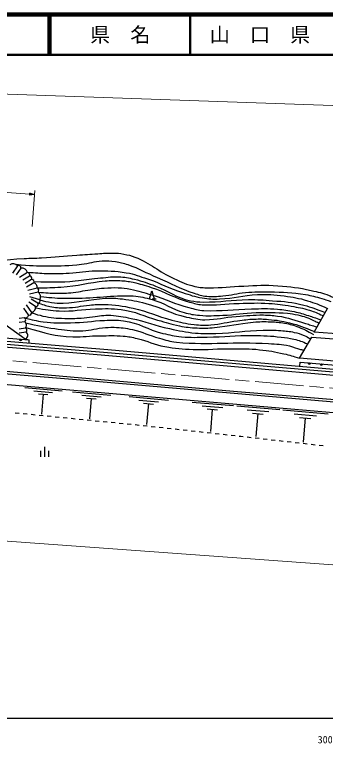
# Model space of a CAD drawing. Units: millimetres, scale not verified. Extents: x 40000 to 680000, y 20000 to 380000.
# Drawn here: x 289352 to 366658, y 198715 to 380000 of the extents above; entities that cross this region are included whole.
import ezdxf
from ezdxf.enums import TextEntityAlignment as Align

# ---------------------------------------------------------------- set-up
doc = ezdxf.new("R2010")
doc.units = ezdxf.units.MM
doc.header["$LTSCALE"] = 1000
doc.linetypes.add('CHAIN', pattern=[18.5, 12, -1.5, 3.5, -1.5])
for name, color, linetype, lineweight in [('M-BGD', 7, 'Continuous', 25), ('M-BMK', 2, 'CHAIN', 13), ('M-BMK-OTRS', 5, 'Continuous', 25), ('M-STR-HTXT', 7, 'Continuous', 13), ('M-STR-STRD', 7, 'Continuous', 25), ('M-TTL', 2, 'Continuous', 140), ('M-TTL-BAND', 7, 'Continuous', 25), ('M-TTL-LINE', 7, 'Continuous', 50)]:
    doc.layers.add(name, color=color, linetype=linetype, lineweight=lineweight)
doc.layers.add('M-TTL-TXT', color=7, linetype='Continuous')
doc.styles.add('ＭＳ ゴシック', font='')
doc.styles.get('ＭＳ ゴシック').set_extended_font_data('MS Gothic')

msp = doc.modelspace()

# ---------------------------------------------------------------- linework, layer by layer
at = {"layer": 'M-BGD'}
for p, q in [((290110, 317522), (288831, 315695)), ((290929, 316949), (289778, 315304)), ((292539, 315822), (290587, 314618)), ((293064, 314971), (291389, 313938)), ((293589, 314120), (291968, 313120)), ((294114, 313269), (292352, 312182)), ((294937, 311935), (292684, 311372)), ((295179, 310965), (293067, 310437)), ((322895, 309275), (323495, 311275)), ((323495, 311275), (324095, 309275)), ((294577, 307374), (292856, 308477)), ((295656, 309058), (293133, 309810)), ((295117, 308216), (293503, 309250)), ((323595, 309275), (324595, 309275)), ((292827, 305333), (291629, 307010)), ((293641, 305914), (292292, 307802)), ((363883, 300970), (367221, 307078)), ((291767, 304576), (290462, 304436)), ((291874, 303581), (290475, 303431)), ((292041, 302020), (290497, 301740)), ((292219, 301036), (290509, 300726)), ((360241, 294527), (363261, 299763)), ((291913, 287223), (301173, 286418)), ((294174, 286404), (298804, 286002)), ((295278, 285687), (297593, 285485)), ((296435, 285586), (296006, 280647)), ((303787, 286191), (313271, 285367)), ((306103, 285353), (310845, 284940)), ((317882, 284966), (327651, 284117)), ((307233, 284617), (309605, 284411)), ((308419, 284514), (307979, 279456)), ((320268, 284102), (325152, 283678)), ((321432, 283345), (323874, 283133)), ((322653, 283239), (322200, 278029)), ((333478, 283618), (343810, 282729)), ((336002, 282707), (341168, 282262)), ((337234, 281907), (339817, 281685)), ((338526, 281796), (338051, 276285)), ((344592, 282662), (355353, 281735)), ((347221, 281713), (352601, 281250)), ((356100, 281671), (367358, 280702)), ((290519, 280791), (289523, 280890)), ((292509, 280593), (291514, 280692)), ((294499, 280395), (293504, 280494)), ((296489, 280197), (295494, 280296)), ((298479, 279999), (297484, 280098)), ((300469, 279801), (299474, 279900)), ((302460, 279603), (301464, 279702)), ((304450, 279405), (303455, 279504)), ((306440, 279207), (305445, 279306)), ((348504, 280880), (351194, 280648)), ((349849, 280764), (349355, 275025)), ((358850, 280678), (364479, 280194)), ((360192, 279807), (363007, 279564)), ((361600, 279686), (361083, 273681)), ((308430, 279009), (307435, 279108)), ((310420, 278811), (309425, 278910)), ((312410, 278613), (311415, 278712)), ((314401, 278415), (313405, 278514)), ((316391, 278217), (315396, 278316)), ((318381, 278019), (317386, 278118)), ((320371, 277821), (319376, 277920)), ((322360, 277609), (321366, 277718)), ((324348, 277390), (323354, 277500)), ((326336, 277172), (325342, 277281)), ((328324, 276953), (327330, 277062)), ((330312, 276734), (329318, 276844)), ((332300, 276516), (331306, 276625)), ((334288, 276297), (333294, 276406)), ((336276, 276078), (335282, 276188)), ((338264, 275860), (337270, 275969)), ((340252, 275641), (339258, 275750)), ((342240, 275422), (341246, 275532)), ((344228, 275204), (343234, 275313)), ((345597, 275053), (345222, 275094)), ((346216, 274982), (345597, 275053)), ((348203, 274755), (347209, 274868)), ((350190, 274527), (349196, 274641)), ((352177, 274299), (351183, 274413)), ((354164, 274072), (353170, 274185)), ((356151, 273844), (355157, 273958)), ((296813, 272495), (296813, 269995)), ((358138, 273616), (357144, 273730)), ((360125, 273388), (359131, 273502)), ((362112, 273161), (361118, 273275)), ((364099, 272933), (363105, 273047)), ((366086, 272705), (365092, 272819)), ((295813, 271495), (295813, 269995)), ((297813, 271495), (297813, 269995))]:
    msp.add_line(p, q, dxfattribs=at)
for points in [[(247070, 302907), (247053, 303498), (254456, 309161), (282156, 307138), (283256, 305558), (291957, 299308)], [(247070, 302907), (248509, 302823), (282848, 299964), (292880, 299077)], [(244456, 301605), (266155, 299776), (312462, 295923), (372441, 290774), (523631, 278274), (548595, 276161), (558813, 275495), (568561, 275158), (575789, 274980)], [(244501, 302206), (266218, 300513), (312524, 296660), (372503, 291511), (466266, 283494), (523564, 278771), (548058, 276747), (555720, 276170), (568495, 275610), (575801, 275517)], [(487187, 291000), (435518, 295013), (406683, 297783), (381754, 299718), (363883, 300970)], [(291957, 299308), (292880, 299077), (292905, 298292)], [(363261, 299763), (389815, 297801), (426250, 294747), (455014, 292438), (489069, 289597), (497450, 282868)], [(497450, 282868), (468402, 285531), (434098, 288443), (408529, 290787), (374758, 293308), (360241, 294527)], [(360326, 292556), (360394, 293539), (388865, 291169), (413865, 289020), (461450, 285043), (497317, 281989), (497344, 280932)], [(255435, 290730), (285582, 288175), (324396, 284801), (375355, 280415), (402344, 278178)]]:
    msp.add_lwpolyline(points, dxfattribs=at)
for centre, radius, start, end in [((289009, 316594), 1440, 40.15274, 125.43948), ((290367, 317017), 567, 353.08047, 116.93549), ((291120, 315509), 1453, 12.46601, 97.54995), ((292574, 315257), 567, 329.74796, 93.60298), ((293099, 314406), 567, 329.74796, 93.60298), ((293624, 313555), 567, 329.74796, 93.60298), ((293896, 312214), 1078, 345.01304, 78.3379), ((294799, 311386), 567, 312.10873, 75.96376), ((294378, 309752), 1454, 331.50537, 56.56711), ((294622, 307939), 567, 265.41157, 29.2666), ((295162, 308781), 567, 265.41157, 29.2666), ((293369, 307119), 1235, 282.72073, 11.95744), ((291995, 305376), 833, 254.07527, 357.00009), ((291555, 304050), 567, 304.18799, 68.04302), ((293079, 305840), 567, 243.61016, 7.46519), ((291255, 302748), 1038, 314.64064, 53.3918), ((291737, 300225), 944, 283.4586, 59.25135), ((291868, 301480), 567, 308.36005, 72.21507), ((290857, 299310), 354, 183.74016, 346.14534), ((290857, 299310), 283, 185.9642, 343.9213), ((290857, 299310), 212, 189.71053, 340.17498), ((290857, 299310), 142, 197.42226, 332.46325), ((290857, 299310), 100, 207.73992, 322.14558), ((362675, 293404), 354, 184.0382, 346.44338), ((362675, 293404), 283, 186.26224, 344.21934), ((362675, 293404), 212, 190.00857, 340.47302), ((362675, 293404), 142, 197.7203, 332.76129), ((362675, 293404), 100, 208.03796, 322.44363), ((365665, 293155), 354, 184.0382, 346.44338), ((365665, 293155), 283, 186.26224, 344.21934), ((365665, 293155), 212, 190.00857, 340.47302), ((365665, 293155), 142, 197.7203, 332.76129), ((365665, 293155), 100, 208.03796, 322.44363)]:
    msp.add_arc(centre, radius, start, end, dxfattribs=at)
for points, knots in [([(267446, 325346), (267554, 324761), (267619, 324562), (267785, 324076), (268114, 323109), (268312, 322491), (269055, 321790), (269695, 321185), (270130, 320915), (270917, 320520), (272263, 319844), (273111, 319667), (274558, 319250), (276167, 318786), (277117, 318620), (278791, 318573), (283858, 318429), (286684, 319066), (291745, 319335), (293431, 319424), (294379, 319394), (296063, 319504), (299506, 319728), (301428, 319935), (304869, 320181), (306885, 320326), (308015, 320413), (310033, 320520), (311488, 320597), (312303, 320732), (313759, 320689), (314854, 320657), (315478, 320651), (316553, 320435), (317630, 320219), (318236, 320069), (319262, 319673), (323308, 318114), (325042, 316114), (328999, 314339), (330966, 313457), (332061, 312872), (334163, 312392), (335492, 312089), (336272, 312073), (337635, 312053), (341045, 312005), (342947, 312363), (346355, 312477), (349661, 312587), (351525, 312821), (354822, 312561), (358086, 312304), (359930, 312114), (363119, 311376), (364894, 310965), (365932, 310822), (367607, 310106), (367974, 309949), (368114, 309900), (368538, 309683)], [0, 0, 0, 0, 1, 1, 1, 2, 2, 2, 3, 3, 3, 4, 4, 4, 5, 5, 5, 6, 6, 6, 7, 7, 7, 8, 8, 8, 9, 9, 9, 10, 10, 10, 11, 11, 11, 12, 12, 12, 13, 13, 13, 14, 14, 14, 15, 15, 15, 16, 16, 16, 17, 17, 17, 18, 18, 18, 19, 19, 19, 20, 20, 20, 20]), ([(289652, 317883), (293471, 317564), (294587, 317473), (297757, 317472), (300969, 317471), (302773, 317574), (305969, 317895), (308003, 318100), (309091, 318660), (311134, 318742), (312424, 318794), (313157, 318753), (314436, 318573), (315651, 318401), (316324, 318211), (317484, 317811), (320452, 316786), (321967, 315837), (324850, 314593), (328415, 313056), (330297, 311882), (333994, 310699), (335193, 310315), (335873, 310052), (337127, 309937), (338675, 309794), (339556, 309898), (341106, 310021), (343339, 310199), (344545, 310700), (346779, 310868), (349121, 311044), (350441, 311073), (352790, 311037), (356272, 310985), (358242, 310915), (361680, 310360), (363288, 310100), (364178, 309863), (365732, 309375), (366621, 309096), (366930, 308996), (367986, 308594)], [0, 0, 0, 0, 1, 1, 1, 2, 2, 2, 3, 3, 3, 4, 4, 4, 5, 5, 5, 6, 6, 6, 7, 7, 7, 8, 8, 8, 9, 9, 9, 10, 10, 10, 11, 11, 11, 12, 12, 12, 13, 13, 13, 14, 14, 14, 14]), ([(292499, 315966), (294827, 315731), (295493, 315672), (297418, 315609), (299567, 315539), (300774, 315588), (302921, 315694), (305541, 315823), (306987, 316252), (309610, 316287), (312560, 316325), (314231, 316234), (317145, 315779), (319255, 315449), (320365, 314917), (322395, 314255), (325869, 313122), (327641, 312000), (331115, 310868), (333007, 310251), (334062, 309832), (336026, 309513), (337694, 309243), (338656, 309188), (340344, 309259), (344037, 309416), (346050, 310193), (349742, 310360), (352355, 310478), (353839, 310379), (356431, 310021), (358705, 309707), (359990, 309500), (362188, 308836), (364171, 308237), (364893, 307929), (367135, 306921)], [0, 0, 0, 0, 1, 1, 1, 2, 2, 2, 3, 3, 3, 4, 4, 4, 5, 5, 5, 6, 6, 6, 7, 7, 7, 8, 8, 8, 9, 9, 9, 10, 10, 10, 11, 11, 11, 12, 12, 12, 12]), ([(294189, 313601), (299027, 313505), (300455, 313390), (304445, 313747), (306635, 313942), (307843, 314234), (310033, 314424), (312047, 314599), (313178, 314832), (315198, 314763), (316769, 314709), (317649, 314536), (319177, 314170), (321272, 313668), (322403, 313215), (324427, 312477), (327866, 311223), (329471, 309542), (333063, 308836), (334303, 308592), (335016, 308491), (336280, 308497), (340684, 308519), (343137, 308998), (347541, 309090), (349857, 309138), (351157, 309018), (353467, 308836), (356531, 308595), (358291, 308540), (361257, 307735), (363376, 307160), (364184, 306877), (366560, 305868)], [0, 0, 0, 0, 1, 1, 1, 2, 2, 2, 3, 3, 3, 4, 4, 4, 5, 5, 5, 6, 6, 6, 7, 7, 7, 8, 8, 8, 9, 9, 9, 10, 10, 10, 11, 11, 11, 11]), ([(294963, 312063), (297756, 312040), (298578, 312086), (300889, 312223), (305222, 312478), (307573, 313365), (311896, 313747), (313313, 313872), (314117, 313920), (315537, 313831), (316834, 313750), (317568, 313684), (318839, 313408), (320619, 313022), (321593, 312700), (323326, 312138), (327129, 310905), (329026, 309513), (332893, 308497), (334104, 308179), (334776, 307882), (336026, 307820), (339596, 307642), (341597, 308083), (345170, 308159), (348080, 308220), (349717, 308358), (352621, 308159), (354781, 308010), (355993, 307866), (358124, 307481), (359924, 307156), (360957, 307033), (362696, 306465), (364050, 306023), (364546, 305820), (366083, 305111)], [0, 0, 0, 0, 1, 1, 1, 2, 2, 2, 3, 3, 3, 4, 4, 4, 5, 5, 5, 6, 6, 6, 7, 7, 7, 8, 8, 8, 9, 9, 9, 10, 10, 10, 11, 11, 11, 12, 12, 12, 12]), ([(295179, 310965), (297385, 310762), (298037, 310703), (299873, 310699), (301728, 310695), (302776, 310712), (304615, 310953), (305515, 311071), (306004, 311230), (306901, 311376), (308743, 311677), (309782, 311817), (311642, 311969), (312994, 312079), (313758, 312106), (315113, 312053), (316310, 312007), (316986, 311947), (318161, 311715), (320278, 311295), (321430, 310900), (323495, 310275), (327139, 309174), (329026, 308048), (332724, 307143), (334167, 306790), (334965, 306438), (336449, 306381), (341079, 306202), (343670, 306739), (348303, 306804), (350816, 306839), (352234, 306946), (354737, 306719), (356368, 306571), (357289, 306486), (358886, 306127), (360295, 305809), (361063, 305541), (362442, 305111), (363640, 304737), (364031, 304604), (365490, 304095)], [0, 0, 0, 0, 1, 1, 1, 2, 2, 2, 3, 3, 3, 4, 4, 4, 5, 5, 5, 6, 6, 6, 7, 7, 7, 8, 8, 8, 9, 9, 9, 10, 10, 10, 11, 11, 11, 12, 12, 12, 13, 13, 13, 14, 14, 14, 14]), ([(295828, 309865), (297151, 309710), (297518, 309683), (298603, 309598), (300747, 309431), (301956, 309414), (304107, 309429), (309866, 309469), (313083, 310213), (318839, 310021), (320725, 309959), (321751, 309554), (323580, 309090), (326830, 308266), (328292, 306709), (331539, 305873), (333002, 305496), (333842, 305317), (335349, 305195), (337590, 305014), (338859, 305112), (341106, 305195), (344355, 305316), (346153, 305796), (349403, 305873), (352446, 305944), (354160, 305958), (357193, 305703), (358227, 305616), (358801, 305495), (359817, 305280), (361393, 304947), (362246, 304592), (363712, 303925), (364270, 303672), (364472, 303586), (365123, 303239)], [0, 0, 0, 0, 1, 1, 1, 2, 2, 2, 3, 3, 3, 4, 4, 4, 5, 5, 5, 6, 6, 6, 7, 7, 7, 8, 8, 8, 9, 9, 9, 10, 10, 10, 11, 11, 11, 12, 12, 12, 12]), ([(295339, 308243), (296802, 307719), (297299, 307550), (298603, 307312), (300006, 307056), (300819, 307010), (302244, 307058), (304507, 307134), (305747, 307526), (308001, 307735), (309419, 307867), (310219, 307959), (311642, 307905), (314474, 307796), (316069, 307578), (318839, 306973), (322692, 306132), (324667, 304975), (328491, 304010), (330616, 303473), (331815, 303151), (333994, 302909), (335605, 302730), (336528, 302688), (338143, 302825), (340776, 303048), (342210, 303503), (344831, 303841), (346447, 304049), (347352, 304203), (348980, 304264), (350368, 304316), (351153, 304311), (352536, 304179), (354571, 303986), (355712, 303805), (357701, 303333), (360227, 302733), (361134, 302311), (363973, 301136)], [0, 0, 0, 0, 1, 1, 1, 2, 2, 2, 3, 3, 3, 4, 4, 4, 5, 5, 5, 6, 6, 6, 7, 7, 7, 8, 8, 8, 9, 9, 9, 10, 10, 10, 11, 11, 11, 12, 12, 12, 13, 13, 13, 13]), ([(295656, 309058), (296967, 308690), (297384, 308571), (298519, 308413), (299634, 308257), (300272, 308193), (301397, 308243), (305520, 308429), (307777, 309169), (311896, 309429), (313581, 309535), (314536, 309445), (316214, 309259), (318490, 309007), (319752, 308721), (321971, 308159), (326026, 307131), (328038, 305636), (332131, 304772), (333898, 304399), (334898, 304073), (336703, 304095), (339764, 304131), (341442, 304702), (344493, 304941), (347134, 305149), (348617, 305289), (351266, 305280), (352626, 305275), (353390, 305205), (354737, 305026), (357520, 304657), (358995, 303988), (361683, 303178), (362823, 302835), (363199, 302726), (364593, 302269)], [0, 0, 0, 0, 1, 1, 1, 2, 2, 2, 3, 3, 3, 4, 4, 4, 5, 5, 5, 6, 6, 6, 7, 7, 7, 8, 8, 8, 9, 9, 9, 10, 10, 10, 11, 11, 11, 12, 12, 12, 12]), ([(294600, 307022), (297284, 306532), (298162, 306437), (300466, 306296), (303971, 306082), (305931, 306717), (309441, 306804), (311954, 306866), (313380, 306944), (315875, 306635), (319531, 306182), (321384, 304994), (324935, 304010), (327045, 303425), (328206, 303002), (330353, 302571), (332051, 302230), (333026, 302131), (334756, 302063), (336442, 301996), (337394, 301993), (339074, 302147), (342865, 302496), (344933, 303171), (348726, 303502), (350407, 303649), (351359, 303669), (353044, 303587), (354405, 303520), (355176, 303497), (356515, 303248), (357935, 302983), (358720, 302744), (360071, 302232), (361537, 301677), (362059, 301369), (363670, 300455)], [0, 0, 0, 0, 1, 1, 1, 2, 2, 2, 3, 3, 3, 4, 4, 4, 5, 5, 5, 6, 6, 6, 7, 7, 7, 8, 8, 8, 9, 9, 9, 10, 10, 10, 11, 11, 11, 12, 12, 12, 12]), ([(291767, 304576), (293924, 304001), (294623, 303857), (296487, 303587), (299107, 303207), (300613, 303282), (303260, 303333), (306575, 303396), (308414, 303802), (311727, 303925), (313578, 303994), (314628, 304052), (316468, 303841), (320437, 303385), (322312, 301609), (326205, 300708), (328006, 300291), (329021, 300035), (330861, 299861), (333331, 299629), (334731, 299744), (337211, 299777), (341679, 299835), (344174, 300260), (348641, 300200), (351391, 300163), (352937, 300092), (355669, 299777), (356900, 299635), (357596, 299557), (358801, 299269), (360195, 298935), (360697, 298718), (362273, 298083)], [0, 0, 0, 0, 1, 1, 1, 2, 2, 2, 3, 3, 3, 4, 4, 4, 5, 5, 5, 6, 6, 6, 7, 7, 7, 8, 8, 8, 9, 9, 9, 10, 10, 10, 11, 11, 11, 11]), ([(293645, 305817), (294899, 305382), (295311, 305282), (296402, 305026), (298475, 304540), (299693, 304518), (301821, 304433), (303407, 304370), (304301, 304406), (305885, 304518), (307014, 304598), (307637, 304747), (308763, 304857), (310513, 305028), (311497, 305318), (313251, 305195), (315252, 305056), (316364, 304832), (318331, 304433), (322120, 303665), (324117, 302701), (327898, 301893), (330392, 301361), (331792, 301014), (334333, 300793), (336310, 300620), (337429, 300636), (339413, 300708), (344016, 300874), (346577, 301343), (351181, 301470), (352901, 301517), (353871, 301539), (355584, 301385), (356879, 301269), (357620, 301259), (358886, 300962), (359864, 300733), (360423, 300607), (361341, 300200), (361991, 299912), (362232, 299786), (362950, 299353)], [0, 0, 0, 0, 1, 1, 1, 2, 2, 2, 3, 3, 3, 4, 4, 4, 5, 5, 5, 6, 6, 6, 7, 7, 7, 8, 8, 8, 9, 9, 9, 10, 10, 10, 11, 11, 11, 12, 12, 12, 13, 13, 13, 14, 14, 14, 14]), ([(292084, 303333), (295502, 302543), (296494, 302292), (299365, 301893), (301768, 301560), (303121, 301319), (305546, 301301), (307782, 301284), (308994, 301839), (311219, 302063), (312339, 302175), (312971, 302266), (314097, 302232), (315897, 302178), (316911, 302028), (318669, 301639), (321345, 301048), (322707, 300218), (325358, 299523), (327003, 299091), (327896, 298644), (329591, 298507), (338525, 297785), (343588, 298688), (352536, 298168), (354563, 298050), (355733, 298077), (357701, 297575), (358806, 297293), (359378, 296958), (360495, 296729), (360857, 296654), (360985, 296623), (361426, 296559)], [0, 0, 0, 0, 1, 1, 1, 2, 2, 2, 3, 3, 3, 4, 4, 4, 5, 5, 5, 6, 6, 6, 7, 7, 7, 8, 8, 8, 9, 9, 9, 10, 10, 10, 11, 11, 11, 11]), ([(292111, 302162), (297360, 300726), (299182, 300010), (303853, 299861), (306466, 299778), (307927, 300105), (310541, 300115), (312823, 300125), (314109, 300216), (316383, 300031), (317754, 299919), (318512, 299738), (319855, 299438), (322581, 298828), (323957, 297866), (326713, 297406), (329433, 296952), (330984, 296819), (333740, 296729), (337575, 296603), (339725, 296930), (343561, 296898), (346176, 296876), (347653, 296947), (350250, 296644), (352648, 296364), (354000, 296196), (356346, 295628), (357882, 295256), (358425, 295110), (360241, 294527)], [0, 0, 0, 0, 1, 1, 1, 2, 2, 2, 3, 3, 3, 4, 4, 4, 5, 5, 5, 6, 6, 6, 7, 7, 7, 8, 8, 8, 9, 9, 9, 10, 10, 10, 10])]:
    msp.add_open_spline(points, degree=3, knots=knots, dxfattribs=at)
msp.add_open_spline([(293877, 314225), (293899, 314207), (293923, 314188), (293947, 314170)], degree=3, dxfattribs=at)
at = {"layer": 'M-BMK'}
msp.add_line((275488, 294994), (374445, 286551), dxfattribs=at)
at = {"layer": 'M-BMK-OTRS'}
for points in [[(508046, 278422), (504089, 278779), (478266, 281065), (459809, 282505), (376145, 289540), (375396, 289617), (310880, 295289), (256565, 299778)], [(575623, 267791), (573685, 267809), (565896, 267978), (555651, 268486), (545068, 269248), (524917, 271026), (524579, 270941), (521107, 271365), (508915, 272381), (500970, 272973), (453557, 277037), (445513, 277630), (405212, 281186), (343829, 286266), (277704, 292023)]]:
    msp.add_lwpolyline(points, dxfattribs=at)
at = {"layer": 'M-STR-HTXT'}
for p, q in [((214527, 362705), (574549, 350306)), ((247619, 338636), (293059, 335371)), ((293077, 335620), (293041, 335122)), ((293063, 335421), (294060, 335349)), ((293815, 335417), (293067, 335471)), ((293070, 335520), (293569, 335485)), ((293323, 335552), (293074, 335570)), ((294306, 335281), (293077, 335620)), ((293733, 327302), (294378, 336279)), ((294306, 335281), (293041, 335122)), ((293294, 335153), (293045, 335171)), ((293049, 335221), (293547, 335185)), ((293800, 335217), (293052, 335271)), ((293056, 335321), (294053, 335249)), ((294306, 335281), (293059, 335371)), ((262106, 250840), (386538, 241791))]:
    msp.add_line(p, q, dxfattribs=at)
at = {"layer": 'M-STR-STRD'}
msp.add_lwpolyline([(575611, 267263), (573685, 267265), (560477, 267688), (552095, 268196), (501549, 272430), (399593, 281043), (378342, 282737), (303750, 289256), (262602, 292643), (245599, 293985)], dxfattribs=at)
at = {"layer": 'M-TTL'}
msp.add_line((680000, 380000), (40000, 380000), dxfattribs=at)
at = {"layer": 'M-TTL-BAND'}
msp.add_line((40000, 205000), (579000, 205000), dxfattribs=at)
at = {"layer": 'M-TTL-LINE'}
for p, q in [((297750, 380000), (297750, 370000)), ((298250, 380000), (298250, 370000)), ((333000, 380000), (333000, 370000)), ((40000, 370000), (680000, 370000))]:
    msp.add_line(p, q, dxfattribs=at)

# ---------------------------------------------------------------- texts
at = {"layer": 'M-TTL-BAND', "style": 'ＭＳ ゴシック'}
msp.add_text('300.0', height=1833, dxfattribs=at).set_placement((367844, 198195), align=Align.BOTTOM_CENTER)
at = {"layer": 'M-TTL-TXT', "style": 'ＭＳ ゴシック'}
for s, p in [('県\u3000名', (315625, 375000)), ('山\u3000口\u3000県', (350375, 375000))]:
    msp.add_text(s, height=3666, dxfattribs=at).set_placement(p, align=Align.MIDDLE_CENTER)

doc.saveas('drawing.dxf')
